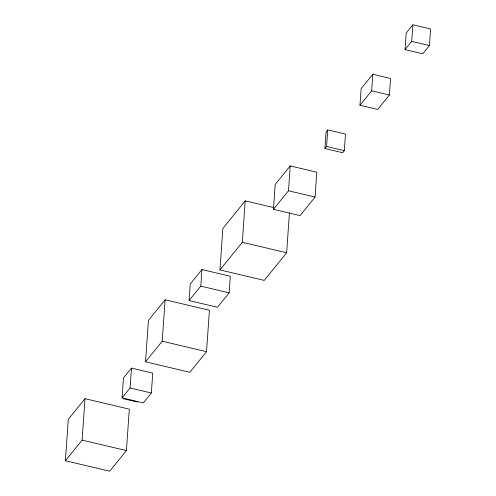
<?xml version="1.0" encoding="UTF-8"?>
<svg xmlns="http://www.w3.org/2000/svg" width="496" height="496" viewBox="0 0 496 496"><rect width="100%" height="100%" fill="white"/><g stroke="black" fill="none" stroke-linecap="round" stroke-linejoin="round"><path stroke-width="0.74" d="M65.404 460.728L68.299 419.294L84.99 398.685L129.313 409.157L126.412 450.591L109.721 471.2L65.404 460.728L82.094 440.126L84.99 398.685M122.078 397.866L123.467 377.977L131.477 368.088L152.749 373.11L151.361 392.999L143.35 402.888L122.078 397.866L130.088 387.977L131.477 368.088M145.514 361.82L148.416 320.385L165.106 299.776L209.424 310.248L206.528 351.683L189.838 372.291L145.514 361.82L162.211 341.217L165.106 299.776M189.1 300.564L190.259 283.985L201.946 269.564L230.311 276.266L229.152 292.838L217.471 307.26L189.1 300.564L200.787 286.136L201.946 269.564M289.435 212.871L286.645 252.774L264.275 280.389L219.957 269.917L222.853 228.476L245.222 200.868L273.767 207.607M219.957 269.917L242.321 242.302L245.222 200.868M273.463 209.324L275.199 184.462L290.222 165.912L316.814 172.193L315.078 197.061L300.055 215.605L273.463 209.324L288.486 190.774L290.222 165.912M324.917 148.527L326.077 131.955L327.744 129.89L345.476 134.081L344.317 150.654L342.649 152.718L324.917 148.527L326.591 146.469L327.744 129.89M359.972 105.257L361.131 88.679L372.812 74.257L390.538 78.442L389.379 95.015L377.698 109.442L359.972 105.257L371.653 90.83L372.812 74.257M405.034 49.619L406.193 33.04L412.87 24.8L430.596 28.985L429.437 45.564L422.766 53.804L405.034 49.619L411.711 41.373L412.87 24.8M411.711 41.373L429.437 45.564M371.653 90.83L389.379 95.015M326.591 146.469L344.317 150.654M288.486 190.774L315.078 197.061M242.321 242.302L286.645 252.774M200.787 286.136L229.152 292.838M162.211 341.217L206.528 351.683M130.088 387.977L151.361 392.999M123.182 398.685L137.367 402.033M82.094 440.126L126.412 450.591"/></g></svg>
